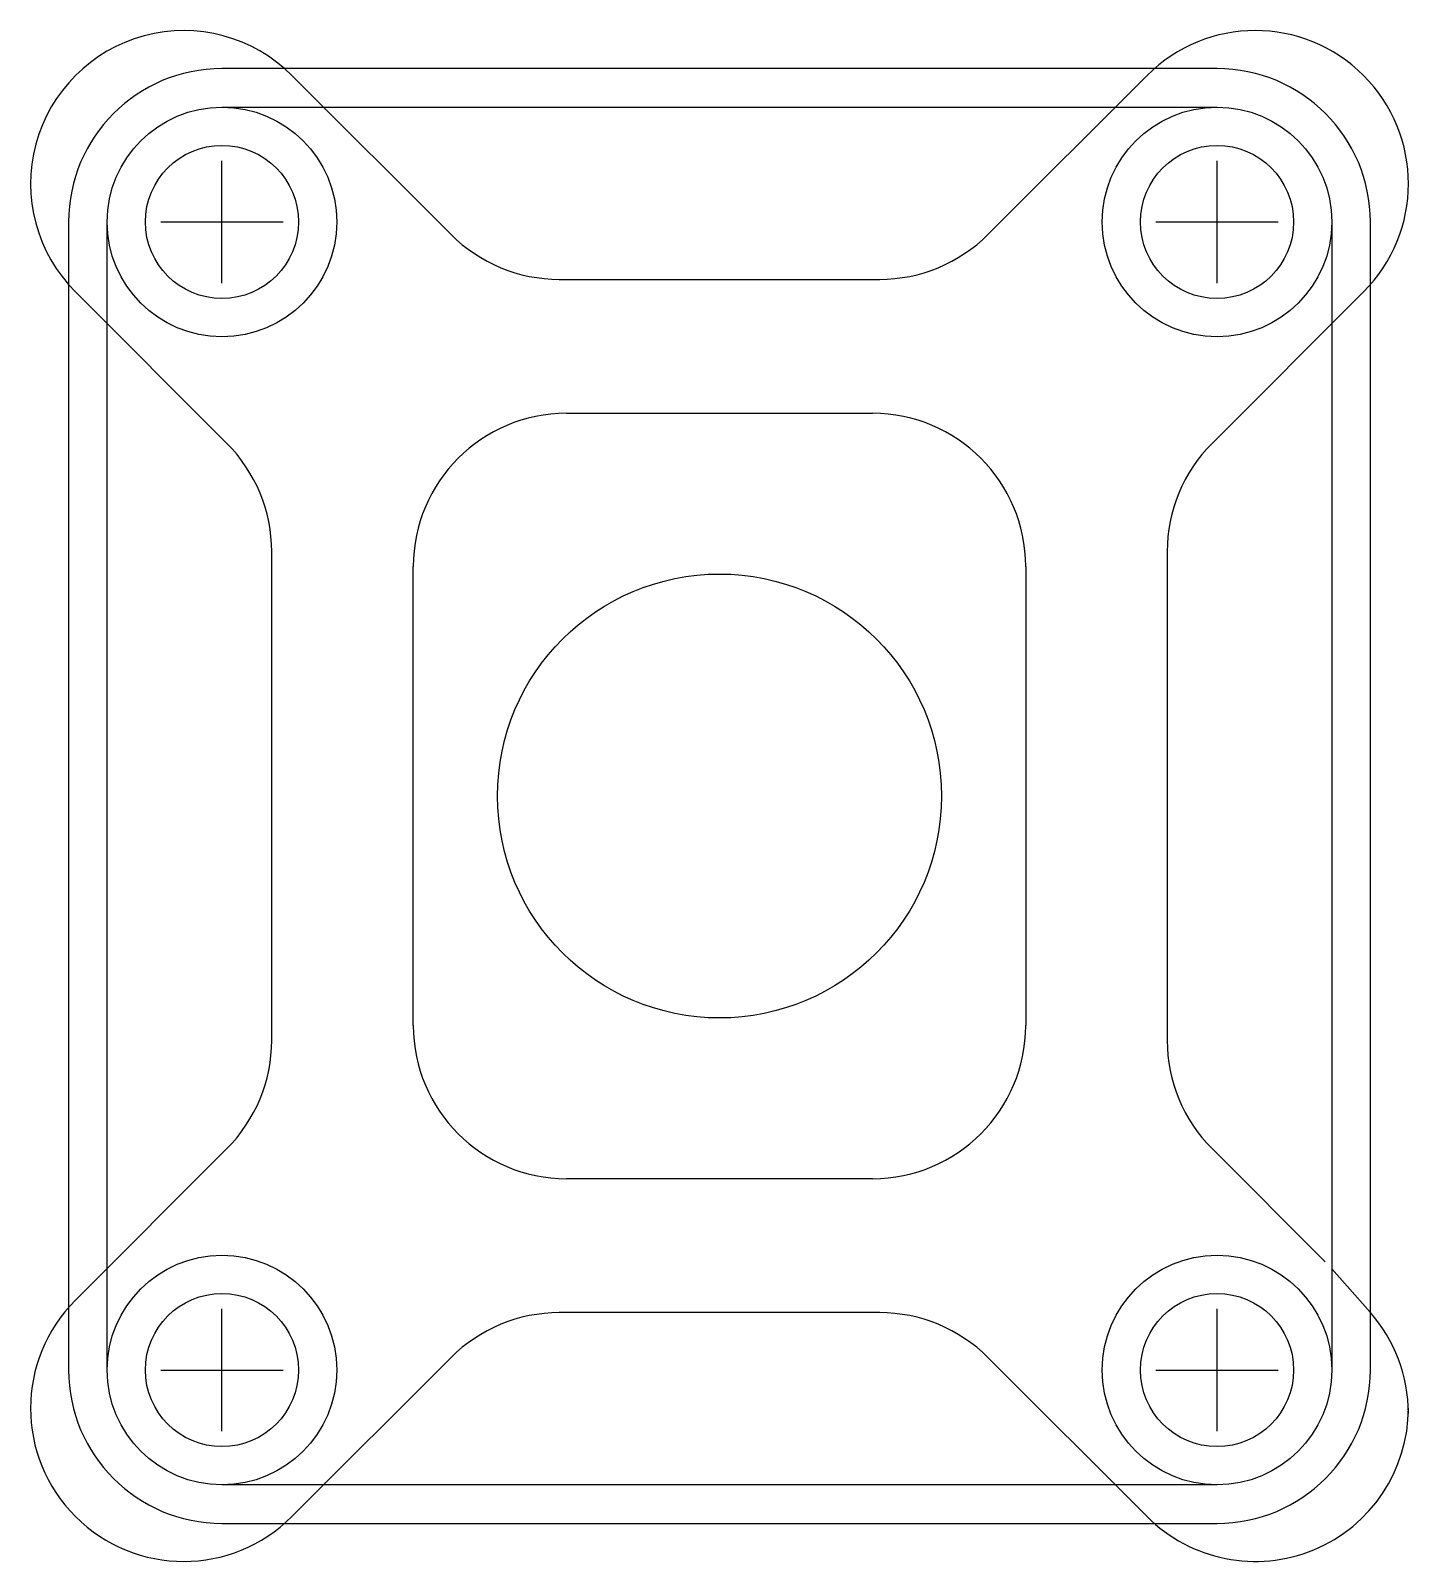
# Model space of a CAD drawing. Header units: inches. Extents: x -1.12 to 1.12, y -1.25 to 1.25.
import ezdxf

# ---------------------------------------------------------------- set-up
doc = ezdxf.new("R2010")
doc.units = ezdxf.units.IN
doc.header["$MEASUREMENT"] = 0
doc.header["$PDMODE"] = 2
doc.header["$PDSIZE"] = 0.1
doc.linetypes.add('Continuous2', pattern=[0])
doc.layers.add('Unnamed Level 1', color=1, linetype='Continuous')

msp = doc.modelspace()

# ---------------------------------------------------------------- linework, layer by layer
at = {"layer": 'Unnamed Level 1', "color": 3, "linetype": 'Continuous2', "lineweight": -3}
for p, q in [((0.8125, 1.188), (-0.8125, 1.188)), ((-0.6982, 1.1768), (-0.4384, 0.917)), ((0.4384, 0.917), (0.6982, 1.1768)), ((-0.8125, 1.125), (0.8125, 1.125)), ((-1.063, 0.9375), (-1.063, -0.9375)), ((-1, -0.9375), (-1, 0.9375)), ((1, 0.9375), (1, -0.9375)), ((1.063, -0.9375), (1.063, 0.9375)), ((-0.2616, 0.8438), (0.2616, 0.8438)), ((-0.8045, 0.5759), (-1.0518, 0.8232)), ((0.8045, 0.5759), (1.0518, 0.8232)), ((-0.25, 0.625), (0.25, 0.625)), ((-0.7313, -0.3991), (-0.7313, 0.3991)), ((-0.5, -0.375), (-0.5, 0.375)), ((0.5, 0.375), (0.5, -0.375)), ((0.7312, 0.3991), (0.7312, -0.3991)), ((-0.8045, -0.5759), (-1.0518, -0.8232)), ((0.9893, -0.7607), (0.8045, -0.5759)), ((0.25, -0.625), (-0.25, -0.625)), ((1, -0.7721), (1.0625, -0.843)), ((0.2616, -0.8438), (-0.2616, -0.8438)), ((-0.4384, -0.917), (-0.6982, -1.1768)), ((0.4384, -0.917), (0.6982, -1.1768)), ((1.125, -1.0084), (1.125, -1)), ((0.8125, -1.125), (-0.8125, -1.125)), ((-0.8125, -1.188), (0.8125, -1.188))]:
    msp.add_line(p, q, dxfattribs=at)
for centre, radius in [((-0.8125, 0.9375), 0.1875), ((0.8125, 0.9375), 0.1875), ((-0.8125, 0.9375), 0.125), ((0.8125, 0.9375), 0.125), ((0, 0), 0.3625), ((-0.8125, -0.9375), 0.1875), ((0.8125, -0.9375), 0.1875), ((-0.8125, -0.9375), 0.125), ((0.8125, -0.9375), 0.125)]:
    msp.add_circle(centre, radius, dxfattribs=at)
for centre, radius, start, end in [((-0.875, 1), 0.25, 45, 225.0026), ((0.875, 1), 0.25, 315, 135), ((-0.8125, 0.9375), 0.2505, 90, 180), ((0.8125, 0.9375), 0.2505, 0, 90), ((-0.2616, 1.0938), 0.25, 225, 270), ((0.2616, 1.0938), 0.25, 270, 315), ((-0.25, 0.375), 0.25, 90, 180), ((0.25, 0.375), 0.25, 0, 90), ((-0.9813, 0.3991), 0.25, 0, 45), ((0.9812, 0.3991), 0.25, 135, 180), ((-0.25, -0.375), 0.25, 180, 270), ((0.25, -0.375), 0.25, 270, 360), ((-0.9813, -0.3991), 0.25, 315, 360), ((0.9812, -0.3991), 0.25, 180, 225), ((-0.875, -1), 0.25, 135, 315), ((-0.2616, -1.0938), 0.25, 90, 135), ((0.2616, -1.0938), 0.25, 45, 90), ((0.875, -1.0084), 0.25, 0, 41.4096), ((-0.8125, -0.9375), 0.2505, 180, 270), ((0.8125, -0.9375), 0.2505, 270, 360), ((0.875, -1), 0.25, 225, 360)]:
    msp.add_arc(centre, radius, start, end, dxfattribs=at)
at = {"layer": 'Unnamed Level 1', "color": 4, "linetype": 'Continuous2', "lineweight": -3}
for p in [(-0.8125, 0.9375), (0.8125, 0.9375), (-0.8125, -0.9375), (0.8125, -0.9375)]:
    msp.add_point(p, dxfattribs=at)

doc.saveas('drawing.dxf')
